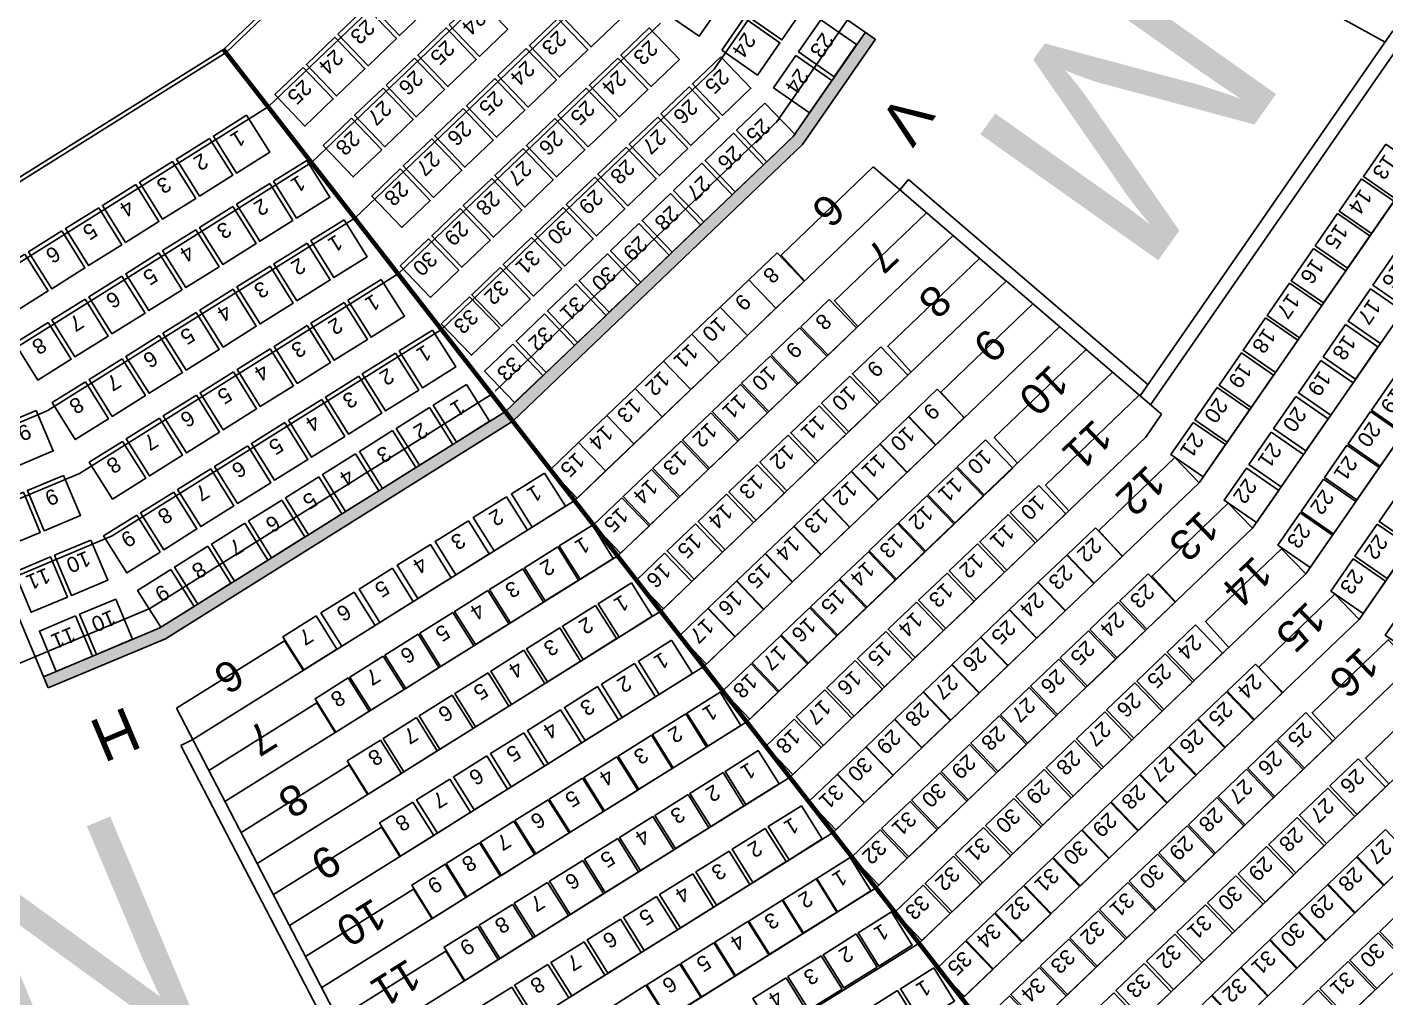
# Model space of a CAD drawing. Header units: millimetres. Extents: x 42980 to 202332, y 27411 to 140378.
# Drawn here: x 146355 to 161934, y 59249 to 70383 of the extents above; entities that cross this region are included whole.
import ezdxf
from ezdxf.enums import TextEntityAlignment as Align

# ---------------------------------------------------------------- set-up
doc = ezdxf.new("R2010")
doc.units = ezdxf.units.MM
doc.header["$LTSCALE"] = 100
doc.linetypes.add('HIDDEN', pattern=[9.525, 6.35, -3.175])
for name, color, linetype in [('A-3311-EA-', 3, 'CONTINUOUS'), ('A-3311-FYLL', 1, 'CONTINUOUS'), ('M-RADER', 252, 'CONTINUOUS'), ('M-RADER_TELE_2', 252, 'CONTINUOUS'), ('M-RADNUMMER', 4, 'CONTINUOUS'), ('M-STOLAR', 1, 'CONTINUOUS'), ('M-STOLAR_TELE_2', 3, 'CONTINUOUS'), ('M-STOLNUMMER', 7, 'CONTINUOUS'), ('M-STOLNUMMER_TELE_2', 7, 'CONTINUOUS'), ('M-TRAPPA', 254, 'CONTINUOUS'), ('M-TRAPPA_TELE', 254, 'CONTINUOUS'), ('N-RADER', 252, 'CONTINUOUS'), ('N-RADNUMMER', 4, 'CONTINUOUS'), ('N-STOLAR', 1, 'CONTINUOUS'), ('N-STOLNUMMER', 7, 'CONTINUOUS'), ('N-TRAPPA', 254, 'CONTINUOUS'), ('N-TRAPPA_TELE', 254, 'CONTINUOUS'), ('RINK', 5, 'CONTINUOUS'), ('SEKTIONS_NR', 4, 'CONTINUOUS'), ('U-RADER', 252, 'CONTINUOUS')]:
    doc.layers.add(name, color=color, linetype=linetype)
doc.layers.add('SEKTIONER', color=4, linetype='CONTINUOUS', lineweight=70)
doc.styles.add('ARIAL', font='arial.ttf')

# ---------------------------------------------------------------- blocks, each defined once
blk = doc.blocks.new('KAJ')
at = {"layer": 'A-3311-FYLL'}
h = blk.add_hatch(color=256, dxfattribs=at)
h.paths.add_polyline_path([(37328, -13855), (37213, -13775), (36385, -14971), (33086, -18125), (33172, -18236), (36493, -15063)])
h.paths.add_polyline_path([(27790, -21168), (27844, -21297), (29188, -20732), (33172, -18236), (33086, -18125), (29123, -20607)])
at = {"layer": 'A-3311-EA-'}
for p, q in [((36385, -14971), (37213, -13775)), ((37328, -13855), (36493, -15063)), ((33086, -18125), (36385, -14971)), ((36493, -15063), (33172, -18236)), ((29123, -20607), (33086, -18125)), ((33172, -18236), (29188, -20732)), ((27790, -21168), (29123, -20607)), ((29188, -20732), (27844, -21297))]:
    blk.add_line(p, q, dxfattribs=at)
blk = doc.blocks.new('sarg')
at = {"layer": 'RINK'}
for points in [[(118753, 69054), (140269, 69054, 0.414214), (148769, 77554), (148769, 84100)], [(118753, 68974), (140269, 68974, 0.414214), (148849, 77554), (148849, 84100)]]:
    blk.add_lwpolyline(points, format="xyb", dxfattribs=at)

msp = doc.modelspace()

# ---------------------------------------------------------------- linework, layer by layer
at = {"layer": 'M-RADER'}
for p, q in [((163171, 70042), (159792, 65157)), ((163875, 69654), (160404, 64635)), ((164579, 69265), (161015, 64112)), ((165283, 68876), (161627, 63590)), ((156361, 68517), (152633, 64953)), ((156971, 67994), (153127, 64319)), ((157582, 67471), (153620, 63684)), ((158192, 66947), (154114, 63049)), ((158801, 66426), (154608, 62415)), ((159363, 65943), (159180, 65679)), ((159180, 65679), (155102, 61780)), ((159792, 65157), (155595, 61145)), ((160404, 64635), (156089, 60511)), ((161015, 64112), (156583, 59876)), ((161627, 63590), (157077, 59241)), ((162238, 63068), (157571, 58607)), ((162850, 62546), (158064, 57972)), ((163462, 62024), (158558, 57337)), ((164073, 61502), (159052, 56703))]:
    msp.add_line(p, q, dxfattribs=at)
at = {"layer": 'M-RADER_TELE_2'}
for p, q in [((151136, 72545), (148607, 70128)), ((151170, 72516), (148635, 70092)), ((151770, 72003), (149119, 69469)), ((155503, 71739), (154232, 69902)), ((152386, 71478), (149616, 68831)), ((156271, 71207), (154947, 69292)), ((153001, 70953), (150113, 68192)), ((153617, 70427), (150610, 67553)), ((148607, 70128), (145456, 68154)), ((148635, 70092), (145477, 68114)), ((154232, 69902), (151107, 66915)), ((149119, 69469), (145840, 67415)), ((154983, 69326), (151720, 66207)), ((149616, 68831), (146212, 66698)), ((150113, 68192), (146584, 65982)), ((150610, 67553), (146956, 65265)), ((151107, 66915), (147328, 64548)), ((151684, 66173), (147760, 63715)), ((146584, 65982), (144606, 65150)), ((146956, 65265), (144925, 64411)), ((147328, 64548), (145243, 63671)), ((147760, 63715), (145613, 62812))]:
    msp.add_line(p, q, dxfattribs=at)
at = {"layer": 'M-STOLAR'}
for points in [[(161932, 69042), (161676, 68671), (162046, 68415), (162302, 68786)], [(161656, 68643), (161400, 68273), (161770, 68017), (162026, 68387)], [(161380, 68244), (161124, 67874), (161494, 67618), (161750, 67988)], [(154953, 67794), (154628, 67483), (154939, 67158), (155264, 67469)], [(161104, 67845), (160848, 67475), (161218, 67219), (161474, 67589)], [(162041, 67793), (161785, 67423), (162155, 67167), (162411, 67537)], [(154628, 67483), (154302, 67172), (154613, 66847), (154939, 67158)], [(160828, 67446), (160572, 67076), (160942, 66820), (161198, 67190)], [(161757, 67382), (161501, 67012), (161871, 66756), (162127, 67126)], [(154302, 67172), (153977, 66861), (154288, 66536), (154613, 66847)], [(155552, 67258), (155227, 66947), (155538, 66622), (155863, 66933)], [(160552, 67047), (160296, 66677), (160667, 66421), (160923, 66791)], [(153977, 66861), (153652, 66550), (153963, 66225), (154288, 66536)], [(155212, 66934), (154887, 66623), (155198, 66297), (155523, 66608)], [(161472, 66971), (161216, 66601), (161586, 66345), (161842, 66715)], [(156144, 66718), (155818, 66407), (156129, 66082), (156454, 66393)], [(153652, 66550), (153327, 66239), (153637, 65914), (153963, 66225)], [(154873, 66609), (154547, 66298), (154858, 65973), (155184, 66284)], [(160277, 66648), (160021, 66278), (160391, 66022), (160647, 66392)], [(161188, 66559), (160932, 66189), (161302, 65933), (161558, 66303)], [(155789, 66380), (155464, 66069), (155775, 65743), (156100, 66054)], [(153327, 66239), (153001, 65928), (153312, 65603), (153637, 65914)], [(154533, 66284), (154208, 65973), (154518, 65648), (154844, 65959)], [(156789, 66229), (156464, 65918), (156775, 65593), (157100, 65904)], [(160001, 66249), (159745, 65879), (160115, 65623), (160371, 65993)], [(162024, 66361), (161768, 65991), (162138, 65735), (162394, 66105)], [(160903, 66148), (160647, 65778), (161018, 65522), (161273, 65892)], [(153001, 65928), (152676, 65617), (152987, 65292), (153312, 65603)], [(154193, 65959), (153868, 65648), (154179, 65323), (154504, 65634)], [(155435, 66041), (155110, 65730), (155421, 65405), (155746, 65716)], [(156460, 65914), (156135, 65603), (156446, 65278), (156771, 65589)], [(161756, 65974), (161500, 65604), (161870, 65348), (162126, 65718)], [(159725, 65850), (159469, 65480), (159839, 65224), (160095, 65594)], [(152676, 65617), (152351, 65306), (152662, 64981), (152987, 65292)], [(153853, 65635), (153528, 65324), (153839, 64998), (154164, 65309)], [(155081, 65703), (154756, 65392), (155067, 65066), (155392, 65377)], [(156132, 65600), (155806, 65289), (156117, 64964), (156442, 65275)], [(157344, 65651), (157019, 65341), (157330, 65015), (157655, 65326)], [(160619, 65737), (160363, 65367), (160733, 65111), (160989, 65481)], [(161488, 65587), (161232, 65217), (161602, 64961), (161858, 65331)], [(153514, 65310), (153188, 64999), (153499, 64674), (153824, 64985)], [(154727, 65364), (154401, 65053), (154712, 64728), (155038, 65039)], [(155803, 65286), (155477, 64975), (155788, 64649), (156114, 64960)], [(157008, 65330), (156683, 65019), (156994, 64694), (157319, 65005)], [(160335, 65326), (160079, 64956), (160449, 64700), (160705, 65070)], [(157954, 65127), (157628, 64816), (157939, 64491), (158265, 64802)], [(161220, 65199), (160964, 64829), (161334, 64573), (161590, 64943)], [(153174, 64985), (152848, 64674), (153159, 64349), (153485, 64660)], [(154372, 65025), (154047, 64714), (154358, 64389), (154683, 64700)], [(155474, 64971), (155148, 64660), (155459, 64335), (155785, 64646)], [(156672, 65009), (156347, 64698), (156658, 64373), (156983, 64684)], [(162112, 65083), (161856, 64713), (162226, 64457), (162482, 64827)], [(160952, 64812), (160696, 64442), (161066, 64186), (161322, 64556)], [(154018, 64687), (153693, 64376), (154004, 64051), (154329, 64361)], [(155145, 64657), (154819, 64346), (155130, 64021), (155456, 64332)], [(156336, 64688), (156011, 64377), (156322, 64051), (156647, 64362)], [(157603, 64792), (157278, 64481), (157589, 64156), (157914, 64467)], [(161836, 64684), (161580, 64314), (161950, 64058), (162206, 64428)], [(158603, 64641), (158278, 64330), (158589, 64005), (158914, 64316)], [(153664, 64348), (153339, 64037), (153650, 63712), (153975, 64023)], [(154816, 64342), (154491, 64032), (154802, 63706), (155127, 64017)], [(156000, 64366), (155674, 64055), (155985, 63730), (156311, 64041)], [(157253, 64457), (156927, 64146), (157238, 63821), (157563, 64132)], [(158274, 64327), (157949, 64016), (158260, 63691), (158585, 64002)], [(161560, 64285), (161304, 63915), (161674, 63659), (161930, 64029)], [(154487, 64028), (154162, 63717), (154473, 63392), (154798, 63703)], [(155664, 64045), (155338, 63734), (155649, 63409), (155975, 63720)], [(156902, 64122), (156577, 63811), (156888, 63486), (157213, 63797)], [(159207, 64112), (158882, 63801), (159193, 63476), (159518, 63787)], [(157945, 64012), (157620, 63702), (157931, 63376), (158256, 63687)], [(155327, 63724), (155002, 63413), (155313, 63087), (155638, 63398)], [(156551, 63787), (156226, 63476), (156537, 63151), (156862, 63462)], [(158866, 63786), (158541, 63475), (158852, 63150), (159177, 63461)], [(162182, 63778), (161926, 63408), (162296, 63152), (162552, 63522)], [(154158, 63714), (153833, 63403), (154144, 63077), (154469, 63388)], [(157616, 63698), (157291, 63387), (157602, 63062), (157927, 63373)], [(156201, 63452), (155875, 63141), (156186, 62816), (156512, 63126)], [(158525, 63460), (158200, 63149), (158511, 62824), (158836, 63135)], [(159751, 63526), (159426, 63215), (159737, 62890), (160062, 63201)], [(154991, 63402), (154666, 63091), (154977, 62766), (155302, 63077)], [(157287, 63384), (156962, 63073), (157273, 62747), (157598, 63058)], [(155850, 63117), (155525, 62806), (155836, 62480), (156161, 62791)], [(158184, 63134), (157858, 62823), (158169, 62498), (158495, 62809)], [(159404, 63194), (159079, 62883), (159390, 62558), (159715, 62869)], [(154655, 63081), (154330, 62770), (154641, 62445), (154966, 62756)], [(156958, 63069), (156633, 62758), (156944, 62433), (157269, 62744)], [(160440, 63078), (160115, 62767), (160426, 62442), (160751, 62753)], [(155500, 62782), (155174, 62471), (155485, 62145), (155810, 62456)], [(157843, 62808), (157517, 62497), (157828, 62171), (158153, 62482)], [(159057, 62863), (158732, 62552), (159043, 62226), (159368, 62537)], [(156629, 62755), (156304, 62444), (156615, 62119), (156940, 62430)], [(160108, 62760), (159782, 62449), (160093, 62124), (160419, 62435)], [(157501, 62482), (157176, 62171), (157487, 61845), (157812, 62156)], [(158710, 62531), (158385, 62220), (158696, 61895), (159021, 62206)], [(161015, 62521), (160690, 62210), (161001, 61884), (161326, 62195)], [(155149, 62446), (154824, 62135), (155135, 61810), (155460, 62121)], [(156301, 62440), (155975, 62130), (156286, 61804), (156612, 62115)], [(159775, 62442), (159450, 62131), (159761, 61806), (160086, 62117)], [(158363, 62199), (158038, 61888), (158349, 61563), (158674, 61874)], [(160676, 62196), (160350, 61885), (160661, 61560), (160987, 61870)], [(155972, 62126), (155646, 61815), (155957, 61490), (156283, 61801)], [(157160, 62155), (156835, 61844), (157146, 61519), (157471, 61830)], [(159443, 62124), (159117, 61814), (159428, 61488), (159754, 61799)], [(158016, 61868), (157691, 61557), (158002, 61231), (158327, 61542)], [(160336, 61871), (160011, 61560), (160322, 61235), (160647, 61546)], [(161618, 61989), (161292, 61679), (161603, 61353), (161929, 61664)], [(155643, 61812), (155317, 61501), (155628, 61175), (155954, 61486)], [(156819, 61829), (156494, 61518), (156805, 61193), (157130, 61504)], [(159110, 61807), (158785, 61496), (159096, 61170), (159421, 61481)], [(157669, 61536), (157344, 61225), (157655, 60900), (157980, 61211)], [(159996, 61546), (159671, 61235), (159982, 60910), (160307, 61221)], [(161267, 61654), (160942, 61343), (161253, 61018), (161578, 61329)], [(156478, 61503), (156152, 61192), (156463, 60867), (156789, 61178)], [(158778, 61489), (158452, 61178), (158763, 60853), (159089, 61163)], [(160916, 61319), (160591, 61008), (160902, 60683), (161227, 60994)], [(156137, 61177), (155811, 60866), (156122, 60541), (156447, 60852)], [(157322, 61204), (156997, 60893), (157308, 60568), (157633, 60879)], [(158445, 61171), (158120, 60860), (158431, 60535), (158756, 60846)], [(159656, 61221), (159331, 60911), (159642, 60585), (159967, 60896)], [(161930, 61181), (161604, 60870), (161915, 60545), (162240, 60856)], [(160566, 60984), (160241, 60673), (160552, 60348), (160877, 60659)], [(156975, 60873), (156650, 60562), (156961, 60236), (157286, 60547)], [(158113, 60853), (157787, 60542), (158098, 60217), (158423, 60528)], [(159317, 60897), (158991, 60586), (159302, 60260), (159628, 60571)], [(161597, 60863), (161272, 60553), (161583, 60227), (161908, 60538)], [(160215, 60649), (159890, 60338), (160201, 60013), (160526, 60324)], [(156628, 60541), (156303, 60230), (156614, 59905), (156939, 60216)], [(157780, 60535), (157455, 60224), (157766, 59899), (158091, 60210)], [(158977, 60572), (158652, 60261), (158963, 59936), (159288, 60247)], [(161265, 60546), (160939, 60235), (161250, 59909), (161575, 60220)], [(159865, 60314), (159539, 60003), (159850, 59678), (160176, 59989)], [(162189, 60322), (161863, 60011), (162174, 59686), (162500, 59997)], [(157448, 60217), (157122, 59906), (157433, 59581), (157758, 59892)], [(158637, 60247), (158312, 59936), (158623, 59611), (158948, 59922)], [(160932, 60228), (160607, 59917), (160918, 59592), (161243, 59902)], [(159514, 59979), (159189, 59668), (159500, 59343), (159825, 59653)], [(161845, 59994), (161520, 59683), (161831, 59358), (162156, 59669)], [(157115, 59900), (156790, 59589), (157101, 59263), (157426, 59574)], [(158297, 59922), (157972, 59612), (158283, 59286), (158608, 59597)], [(160599, 59910), (160274, 59599), (160585, 59274), (160910, 59585)], [(161502, 59666), (161177, 59355), (161488, 59030), (161813, 59340)], [(157958, 59598), (157632, 59287), (157943, 58961), (158269, 59272)], [(159163, 59644), (158838, 59333), (159149, 59007), (159474, 59318)], [(160267, 59592), (159942, 59281), (160253, 58956), (160578, 59267)], [(157618, 59273), (157293, 58962), (157604, 58637), (157929, 58948)], [(158813, 59308), (158488, 58998), (158799, 58672), (159124, 58983)], [(159934, 59274), (159609, 58963), (159920, 58638), (160245, 58949)], [(161159, 59338), (160833, 59027), (161144, 58701), (161469, 59012)]]:
    msp.add_lwpolyline(points, close=True, dxfattribs=at)
at = {"layer": 'M-STOLAR_TELE_2'}
for points in [[(150604, 70958), (150279, 70647), (150624, 70286), (150950, 70596)], [(153648, 70563), (153904, 70932), (154315, 70648), (154059, 70278)], [(154598, 70522), (154855, 70892), (155266, 70607), (155009, 70237)], [(152800, 70830), (152475, 70519), (152821, 70157), (153146, 70468)], [(150243, 70612), (149918, 70302), (150263, 69940), (150588, 70251)], [(151520, 70719), (151195, 70409), (151540, 70047), (151865, 70358)], [(152439, 70484), (152114, 70173), (152459, 69812), (152784, 70123)], [(154319, 70118), (154575, 70488), (154986, 70204), (154729, 69834)], [(155198, 70098), (155455, 70468), (155866, 70183), (155609, 69813)], [(149881, 70267), (149556, 69956), (149902, 69595), (150227, 69906)], [(151158, 70374), (150833, 70063), (151179, 69702), (151504, 70013)], [(153488, 70374), (153163, 70063), (153509, 69702), (153834, 70012)], [(152077, 70139), (151752, 69828), (152098, 69466), (152423, 69777)], [(150797, 70029), (150472, 69718), (150817, 69356), (151142, 69667)], [(153127, 70028), (152802, 69717), (153147, 69356), (153472, 69667)], [(154307, 70043), (153982, 69732), (154328, 69371), (154653, 69682)], [(154914, 69687), (155170, 70057), (155581, 69772), (155325, 69402)], [(149520, 69921), (149195, 69611), (149540, 69249), (149865, 69560)], [(151716, 69793), (151391, 69482), (151736, 69121), (152062, 69432)], [(150436, 69683), (150110, 69372), (150456, 69011), (150781, 69322)], [(152766, 69683), (152440, 69372), (152786, 69011), (153111, 69321)], [(153946, 69698), (153621, 69387), (153966, 69025), (154291, 69336)], [(154815, 69512), (154490, 69201), (154835, 68839), (155161, 69150)], [(148871, 69373), (148490, 69134), (148755, 68710), (149136, 68949)], [(150074, 69338), (149749, 69027), (150094, 68665), (150420, 68976)], [(151355, 69448), (151029, 69137), (151375, 68776), (151700, 69086)], [(152404, 69337), (152079, 69027), (152424, 68665), (152750, 68976)], [(153585, 69352), (153259, 69041), (153605, 68680), (153930, 68991)], [(148447, 69107), (148066, 68869), (148331, 68445), (148713, 68684)], [(150993, 69102), (150668, 68791), (151013, 68430), (151339, 68741)], [(154454, 69166), (154128, 68855), (154474, 68494), (154799, 68805)], [(152043, 68992), (151717, 68681), (152063, 68320), (152388, 68631)], [(153223, 69007), (152898, 68696), (153243, 68334), (153569, 68645)], [(148023, 68842), (147642, 68603), (147907, 68179), (148289, 68418)], [(149561, 68855), (149180, 68616), (149445, 68193), (149826, 68431)], [(150632, 68757), (150306, 68446), (150652, 68085), (150977, 68395)], [(154092, 68821), (153767, 68510), (154113, 68148), (154438, 68459)], [(147600, 68577), (147218, 68338), (147484, 67914), (147865, 68153)], [(149137, 68590), (148756, 68351), (149021, 67927), (149403, 68166)], [(151681, 68646), (151356, 68336), (151701, 67974), (152027, 68285)], [(152862, 68661), (152536, 68350), (152882, 67989), (153207, 68300)], [(153731, 68475), (153406, 68164), (153751, 67803), (154076, 68114)], [(147176, 68311), (146795, 68072), (147060, 67649), (147441, 67887)], [(148714, 68324), (148332, 68086), (148598, 67662), (148979, 67901)], [(151320, 68301), (150994, 67990), (151340, 67629), (151665, 67940)], [(152500, 68316), (152175, 68005), (152520, 67643), (152846, 67954)], [(149988, 68173), (149607, 67934), (149872, 67510), (150253, 67749)], [(153369, 68130), (153044, 67819), (153390, 67457), (153715, 67768)], [(146752, 68046), (146371, 67807), (146636, 67383), (147018, 67622)], [(148290, 68059), (147908, 67820), (148174, 67396), (148555, 67635)], [(150958, 67956), (150633, 67645), (150978, 67283), (151304, 67594)], [(152139, 67970), (151813, 67659), (152159, 67298), (152484, 67609)], [(146328, 67780), (145947, 67542), (146212, 67118), (146594, 67357)], [(147866, 67794), (147485, 67555), (147750, 67131), (148131, 67370)], [(149564, 67907), (149183, 67668), (149448, 67245), (149830, 67484)], [(153008, 67784), (152683, 67473), (153028, 67112), (153353, 67423)], [(149141, 67642), (148759, 67403), (149025, 66979), (149406, 67218)], [(151777, 67625), (151452, 67314), (151798, 66952), (152123, 67263)], [(147442, 67528), (147061, 67289), (147326, 66866), (147708, 67104)], [(150414, 67490), (150033, 67251), (150298, 66827), (150680, 67066)], [(148717, 67377), (148335, 67138), (148601, 66714), (148982, 66953)], [(152647, 67439), (152321, 67128), (152667, 66766), (152992, 67077)], [(147019, 67263), (146637, 67024), (146903, 66600), (147284, 66839)], [(149991, 67225), (149609, 66986), (149875, 66562), (150256, 66801)], [(151428, 67291), (151103, 66980), (151448, 66619), (151774, 66930)], [(146595, 66997), (146213, 66759), (146479, 66335), (146860, 66574)], [(148293, 67111), (147912, 66872), (148177, 66449), (148558, 66687)], [(152285, 67093), (151960, 66782), (152305, 66421), (152631, 66732)], [(147869, 66846), (147488, 66607), (147753, 66183), (148135, 66422)], [(149567, 66959), (149186, 66720), (149451, 66297), (149832, 66535)], [(151003, 66909), (150622, 66670), (150887, 66246), (151269, 66485)], [(149143, 66694), (148762, 66455), (149027, 66031), (149409, 66270)], [(151924, 66748), (151598, 66437), (151944, 66076), (152269, 66386)], [(147446, 66580), (147064, 66342), (147330, 65918), (147711, 66157)], [(150579, 66643), (150198, 66405), (150463, 65981), (150845, 66220)], [(148719, 66428), (148338, 66189), (148603, 65766), (148985, 66005)], [(150156, 66378), (149774, 66139), (150040, 65715), (150421, 65954)], [(147022, 66315), (146640, 66076), (146906, 65652), (147287, 65891)], [(151393, 66285), (151011, 66047), (151277, 65623), (151658, 65862)], [(148296, 66163), (147914, 65924), (148180, 65500), (148561, 65739)], [(149732, 66113), (149351, 65874), (149616, 65450), (149997, 65689)], [(146460, 65984), (146045, 65809), (146239, 65348), (146654, 65523)], [(147872, 65898), (147491, 65659), (147756, 65235), (148137, 65474)], [(150969, 66020), (150587, 65781), (150853, 65357), (151234, 65596)], [(149308, 65847), (148927, 65608), (149192, 65185), (149574, 65423)], [(150545, 65755), (150164, 65516), (150429, 65092), (150810, 65331)], [(147448, 65632), (147067, 65393), (147332, 64970), (147714, 65208)], [(148884, 65582), (148503, 65343), (148768, 64919), (149150, 65158)], [(150121, 65489), (149740, 65250), (150005, 64827), (150387, 65065)], [(148461, 65316), (148079, 65078), (148345, 64654), (148726, 64893)], [(146772, 65242), (146357, 65067), (146551, 64606), (146966, 64781)], [(149698, 65224), (149316, 64985), (149582, 64561), (149963, 64800)], [(146311, 65048), (145896, 64874), (146090, 64413), (146505, 64587)], [(148037, 65051), (147656, 64812), (147921, 64388), (148302, 64627)], [(149274, 64958), (148892, 64720), (149158, 64296), (149539, 64535)], [(147613, 64786), (147232, 64547), (147497, 64123), (147879, 64362)], [(148850, 64693), (148469, 64454), (148734, 64030), (149115, 64269)], [(147084, 64500), (146669, 64325), (146863, 63864), (147278, 64039)], [(148426, 64428), (148045, 64189), (148310, 63765), (148692, 64004)], [(146623, 64306), (146208, 64131), (146402, 63671), (146817, 63845)], [(148003, 64162), (147621, 63923), (147887, 63500), (148268, 63738)], [(147371, 63823), (146956, 63648), (147150, 63188), (147564, 63362)], [(146910, 63629), (146495, 63455), (146689, 62994), (147104, 63168)]]:
    msp.add_lwpolyline(points, close=True, dxfattribs=at)
at = {"layer": 'M-TRAPPA'}
for p, q in [((160149, 71192), (161925, 70211)), ((156056, 68779), (157582, 67471)), ((156361, 68517), (156462, 68635)), ((156462, 68635), (157670, 67599)), ((157576, 67476), (159363, 65943)), ((157664, 67604), (159207, 66282)), ((158030, 65130), (159107, 66163)), ((158298, 64835), (158030, 65130))]:
    msp.add_line(p, q, dxfattribs=at)
for points in [[(162013, 70339), (159118, 66153)], [(162150, 70264), (159237, 66052)], [(155269, 67473), (155001, 67768), (156056, 68779)], [(155880, 66950), (155611, 67245), (156666, 68255)], [(156490, 66427), (156222, 66722), (157277, 67732)], [(157100, 65903), (156832, 66198), (157887, 67209)], [(157711, 65380), (157443, 65675), (158497, 66686)], [(158909, 64313), (158641, 64608), (159515, 65445), (159792, 65157)], [(159521, 63791), (159253, 64086), (160127, 64923), (160404, 64635)], [(160133, 63269), (159864, 63564), (160738, 64401), (161015, 64112)], [(160744, 62747), (160476, 63042), (161350, 63879), (161627, 63590)], [(161356, 62225), (161088, 62520), (161962, 63357), (162238, 63068)], [(161968, 61703), (161699, 61998), (162573, 62835), (162850, 62546)]]:
    msp.add_lwpolyline(points, dxfattribs=at)
at = {"layer": 'M-TRAPPA_TELE'}
msp.add_line((151703, 73289), (156080, 70245), dxfattribs=at)
at = {"layer": 'N-RADER'}
for p, q in [((152633, 64953), (148253, 62214)), ((153127, 64319), (148623, 61502)), ((153620, 63684), (148993, 60790)), ((154114, 63049), (149363, 60078)), ((154608, 62415), (149733, 59366)), ((155102, 61780), (150357, 58813)), ((155595, 61145), (150727, 58101)), ((156089, 60511), (151097, 57389)), ((156583, 59876), (151458, 56695))]:
    msp.add_line(p, q, dxfattribs=at)
at = {"layer": 'N-STOLAR'}
for points in [[(152288, 65269), (151907, 65030), (152145, 64648), (152527, 64887)], [(151851, 64996), (151470, 64757), (151709, 64375), (152090, 64614)], [(151415, 64722), (151033, 64484), (151272, 64102), (151654, 64341)], [(152838, 64671), (152456, 64433), (152695, 64051), (153076, 64290)], [(150978, 64449), (150597, 64211), (150835, 63829), (151217, 64068)], [(152438, 64421), (152056, 64182), (152295, 63801), (152676, 64039)], [(150542, 64176), (150160, 63937), (150399, 63556), (150780, 63795)], [(152037, 64170), (151656, 63932), (151895, 63550), (152276, 63789)], [(150105, 63903), (149724, 63664), (149962, 63283), (150344, 63521)], [(151637, 63920), (151256, 63681), (151495, 63300), (151876, 63538)], [(153284, 64008), (152903, 63769), (153142, 63387), (153523, 63626)], [(152873, 63750), (152492, 63511), (152731, 63130), (153112, 63369)], [(149668, 63630), (149287, 63391), (149526, 63010), (149907, 63248)], [(151237, 63669), (150856, 63430), (151095, 63049), (151476, 63288)], [(150837, 63419), (150456, 63180), (150695, 62798), (151076, 63037)], [(152462, 63493), (152081, 63254), (152320, 62873), (152701, 63111)], [(153744, 63350), (153363, 63111), (153601, 62730), (153983, 62968)], [(150437, 63168), (150056, 62929), (150295, 62548), (150676, 62787)], [(152051, 63235), (151670, 62997), (151909, 62615), (152290, 62854)], [(151640, 62978), (151259, 62739), (151497, 62358), (151879, 62596)], [(153320, 63085), (152939, 62846), (153177, 62464), (153559, 62703)], [(150037, 62918), (149656, 62679), (149895, 62297), (150276, 62536)], [(152896, 62819), (152515, 62581), (152754, 62199), (153135, 62438)], [(151229, 62720), (150848, 62482), (151086, 62100), (151468, 62339)], [(154300, 62754), (153919, 62516), (154158, 62134), (154539, 62373)], [(152472, 62554), (152091, 62316), (152330, 61934), (152711, 62173)], [(153906, 62508), (153525, 62269), (153763, 61888), (154145, 62126)], [(150818, 62463), (150437, 62224), (150675, 61843), (151057, 62081)], [(150407, 62205), (150026, 61967), (150264, 61585), (150646, 61824)], [(152049, 62289), (151667, 62050), (151906, 61669), (152287, 61907)], [(153512, 62261), (153131, 62022), (153369, 61641), (153751, 61880)], [(151625, 62024), (151243, 61785), (151482, 61404), (151863, 61642)], [(153118, 62015), (152736, 61776), (152975, 61394), (153356, 61633)], [(154738, 62085), (154357, 61846), (154595, 61465), (154977, 61703)], [(151201, 61759), (150819, 61520), (151058, 61138), (151440, 61377)], [(152724, 61768), (152342, 61529), (152581, 61148), (152962, 61386)], [(154335, 61833), (153954, 61594), (154193, 61213), (154574, 61451)], [(153933, 61581), (153551, 61342), (153790, 60961), (154171, 61199)], [(150777, 61493), (150395, 61255), (150634, 60873), (151016, 61112)], [(152329, 61521), (151948, 61283), (152187, 60901), (152568, 61140)], [(155234, 61452), (154852, 61213), (155091, 60832), (155472, 61071)], [(151935, 61275), (151554, 61036), (151792, 60654), (152174, 60893)], [(153530, 61329), (153148, 61090), (153387, 60709), (153769, 60947)], [(153127, 61077), (152746, 60838), (152984, 60457), (153366, 60696)], [(154818, 61192), (154437, 60954), (154676, 60572), (155057, 60811)], [(151541, 61028), (151159, 60789), (151398, 60408), (151780, 60647)], [(154403, 60932), (154021, 60694), (154260, 60312), (154642, 60551)], [(151147, 60781), (150765, 60543), (151004, 60161), (151385, 60400)], [(152725, 60825), (152343, 60586), (152582, 60205), (152963, 60444)], [(155790, 60857), (155409, 60618), (155647, 60237), (156029, 60475)], [(153988, 60672), (153606, 60434), (153845, 60052), (154226, 60291)], [(155400, 60613), (155019, 60374), (155257, 59993), (155639, 60231)], [(152322, 60573), (151940, 60334), (152179, 59953), (152561, 60192)], [(151919, 60321), (151538, 60083), (151776, 59701), (152158, 59940)], [(153572, 60413), (153191, 60174), (153429, 59792), (153811, 60031)], [(155010, 60369), (154629, 60130), (154867, 59749), (155249, 59987)], [(153157, 60153), (152775, 59914), (153014, 59533), (153395, 59771)], [(156265, 60234), (155884, 59995), (156122, 59614), (156504, 59853)], [(151517, 60069), (151135, 59831), (151374, 59449), (151755, 59688)], [(154620, 60125), (154239, 59886), (154477, 59505), (154859, 59743)], [(155862, 59982), (155481, 59744), (155719, 59362), (156101, 59601)], [(152741, 59893), (152360, 59654), (152599, 59273), (152980, 59511)], [(154230, 59881), (153849, 59642), (154087, 59261), (154469, 59499)], [(155460, 59730), (155078, 59492), (155317, 59110), (155698, 59349)], [(152326, 59633), (151944, 59394), (152183, 59013), (152565, 59251)], [(153840, 59637), (153459, 59398), (153697, 59017), (154079, 59255)], [(156750, 59592), (156368, 59354), (156607, 58972), (156989, 59211)], [(151911, 59373), (151529, 59134), (151768, 58753), (152149, 58992)], [(153450, 59393), (153069, 59154), (153307, 58773), (153689, 59011)], [(155057, 59478), (154675, 59240), (154914, 58858), (155296, 59097)], [(156334, 59333), (155953, 59094), (156192, 58712), (156573, 58951)]]:
    msp.add_lwpolyline(points, close=True, dxfattribs=at)
at = {"layer": 'N-TRAPPA'}
for p, q in [((148993, 60790), (148069, 62570)), ((148254, 62214), (148116, 62142)), ((148850, 60729), (148116, 62142)), ((150080, 58696), (148993, 60790)), ((149782, 58934), (148850, 60729))]:
    msp.add_line(p, q, dxfattribs=at)
for points in [[(148069, 62570), (149307, 63345), (149519, 63006)], [(148438, 61858), (149676, 62632), (149888, 62293)], [(148254, 62214), (148248, 62223)], [(148808, 61146), (150046, 61920), (150258, 61581)], [(149178, 60434), (150416, 61208), (150628, 60869)], [(149548, 59722), (150785, 60496), (150997, 60157)], [(149917, 59010), (151155, 59784), (151367, 59445)]]:
    msp.add_lwpolyline(points, dxfattribs=at)
at = {"layer": 'N-TRAPPA_TELE'}
msp.add_line((144538, 67718), (146597, 62803), dxfattribs=at)
at = {"layer": 'RINK', "linetype": 'HIDDEN'}
for points in [[(118753, 69054), (140269, 69054, 0.414214), (148769, 77554), (148769, 84100)], [(118753, 68974), (140269, 68974, 0.414214), (148849, 77554), (148849, 84100)]]:
    msp.add_lwpolyline(points, format="xyb", dxfattribs=at)
at = {"layer": 'SEKTIONER'}
msp.add_line((148607, 70128), (161784, 53191), dxfattribs=at)

# ---------------------------------------------------------------- block references
at = {"layer": 'RINK'}
msp.add_blockref('sarg', (0, 0), dxfattribs=at)
at = {"layer": 'U-RADER'}
msp.add_blockref('KAJ', (118753, 84100), dxfattribs=at)

# ---------------------------------------------------------------- texts
at = {"layer": 'M-RADNUMMER', "style": 'ARIAL'}
for s, p in [('6', (155522, 68501)), ('7', (156131, 67976)), ('8', (156744, 67456)), ('9', (157372, 66949)), ('10', (158090, 66529)), ('11', (158590, 65901)), ('12', (159202, 65378)), ('13', (159813, 64856)), ('14', (160425, 64334)), ('15', (161037, 63812)), ('16', (161648, 63290))]:
    msp.add_text(s, height=350, rotation=223.7858, dxfattribs=at).set_placement(p)
at = {"layer": 'M-STOLNUMMER', "style": 'ARIAL'}
for s, rotation, p in [('13', 235.3296, (161804, 68856)), ('14', 235.3296, (161528, 68458)), ('15', 235.3296, (161252, 68059)), ('8', 223.707, (154790, 67638)), ('16', 235.3296, (160976, 67660)), ('16', 235.3296, (161912, 67607)), ('9', 223.707, (154465, 67327)), ('17', 235.3296, (160700, 67261)), ('17', 235.3296, (161628, 67195)), ('10', 223.707, (154140, 67017)), ('8', 223.707, (155389, 67103)), ('18', 235.3296, (160424, 66862)), ('18', 235.3296, (161343, 66784)), ('11', 223.707, (153814, 66706)), ('9', 223.707, (155050, 66778)), ('9', 223.707, (155981, 66563)), ('19', 235.3296, (160149, 66463)), ('12', 223.707, (153489, 66395)), ('10', 223.707, (154710, 66453)), ('19', 235.3296, (161059, 66373)), ('10', 223.707, (155627, 66224)), ('19', 235.3296, (161895, 66175)), ('13', 223.707, (153164, 66084)), ('11', 223.707, (154370, 66129)), ('9', 223.707, (156627, 66073)), ('20', 235.3296, (159873, 66064)), ('11', 223.707, (155272, 65886)), ('20', 235.3296, (160774, 65962)), ('14', 223.707, (152839, 65773)), ('12', 223.707, (154030, 65804)), ('10', 223.707, (156298, 65759)), ('20', 235.3296, (161627, 65788)), ('12', 223.707, (154918, 65547)), ('21', 235.3296, (159597, 65665)), ('21', 235.3296, (160490, 65550)), ('15', 223.707, (152513, 65462)), ('13', 223.707, (153691, 65479)), ('11', 223.707, (155969, 65445)), ('10', 223.707, (157182, 65496)), ('21', 235.3296, (161359, 65400)), ('14', 223.707, (153351, 65154)), ('13', 223.707, (154564, 65208)), ('12', 223.707, (155640, 65130)), ('11', 223.707, (156846, 65175)), ('22', 235.3296, (160206, 65139)), ('10', 223.707, (157791, 64972)), ('22', 235.3296, (161091, 65013)), ('15', 223.707, (153011, 64830)), ('14', 223.707, (154210, 64870)), ('13', 223.707, (155311, 64816)), ('12', 223.707, (156509, 64853)), ('11', 223.707, (157440, 64637)), ('23', 235.3296, (160823, 64625)), ('15', 223.707, (153856, 64531)), ('14', 223.707, (154982, 64501)), ('13', 223.707, (156173, 64532)), ('22', 223.707, (158440, 64486)), ('22', 235.3296, (161707, 64497)), ('12', 223.707, (157090, 64302)), ('16', 223.707, (153501, 64193)), ('15', 223.707, (154653, 64187)), ('14', 223.707, (155837, 64211)), ('23', 223.707, (158111, 64171)), ('23', 235.3296, (161431, 64099)), ('16', 223.707, (154324, 63873)), ('15', 223.707, (155501, 63890)), ('13', 223.707, (156739, 63967)), ('24', 223.707, (157782, 63857)), ('23', 223.707, (159045, 63957)), ('17', 223.707, (153995, 63558)), ('16', 223.707, (155165, 63568)), ('14', 223.707, (156389, 63631)), ('25', 223.707, (157454, 63543)), ('24', 223.707, (158703, 63631)), ('24', 223.707, (159588, 63371)), ('17', 223.707, (154829, 63247)), ('15', 223.707, (156038, 63296)), ('26', 223.707, (157125, 63228)), ('25', 223.707, (158362, 63305)), ('18', 223.707, (154493, 62926)), ('16', 223.707, (155688, 62961)), ('27', 223.707, (156796, 62914)), ('26', 223.707, (158021, 62978)), ('25', 223.707, (159241, 63039)), ('24', 223.707, (160278, 62923)), ('17', 223.707, (155337, 62626)), ('28', 223.707, (156467, 62599)), ('27', 223.707, (157680, 62652)), ('26', 223.707, (158894, 62707)), ('25', 223.707, (159945, 62605)), ('18', 223.707, (154986, 62291)), ('29', 223.707, (156138, 62285)), ('28', 223.707, (157339, 62326)), ('27', 223.707, (158547, 62376)), ('26', 223.707, (159613, 62287)), ('25', 223.707, (160853, 62365)), ('30', 223.707, (155809, 61971)), ('29', 223.707, (156997, 62000)), ('28', 223.707, (158200, 62044)), ('27', 223.707, (159280, 61969)), ('26', 223.707, (160513, 62040)), ('26', 223.707, (161455, 61834)), ('30', 223.707, (156656, 61674)), ('29', 223.707, (157853, 61712)), ('28', 223.707, (158947, 61651)), ('27', 223.707, (160173, 61716)), ('31', 223.707, (155480, 61656)), ('27', 223.707, (161104, 61499)), ('31', 223.707, (156315, 61348)), ('30', 223.707, (157506, 61381)), ('29', 223.707, (158615, 61333)), ('28', 223.707, (159834, 61391)), ('31', 223.707, (157159, 61049)), ('29', 223.707, (159494, 61066)), ('28', 223.707, (160754, 61164)), ('27', 223.707, (161767, 61026)), ('32', 223.707, (155974, 61022)), ('30', 223.707, (158282, 61015)), ('30', 223.707, (159154, 60741)), ('29', 223.707, (160403, 60829)), ('32', 223.707, (156813, 60717)), ('31', 223.707, (157950, 60698)), ('28', 223.707, (161434, 60708)), ('31', 223.707, (158814, 60417)), ('30', 223.707, (160053, 60494)), ('33', 223.707, (156466, 60386)), ('32', 223.707, (157617, 60380)), ('29', 223.707, (161102, 60390)), ('31', 223.707, (159702, 60158)), ('34', 223.707, (157285, 60062)), ('32', 223.707, (158475, 60092)), ('30', 223.707, (160769, 60072)), ('32', 223.707, (159351, 59823)), ('30', 223.707, (161683, 59839)), ('35', 223.707, (156952, 59744)), ('33', 223.707, (158135, 59767)), ('31', 223.707, (160437, 59754)), ('33', 223.707, (159001, 59488)), ('31', 223.707, (161339, 59510)), ('34', 223.707, (157795, 59442)), ('32', 223.707, (160104, 59437))]:
    msp.add_text(s, height=175, rotation=rotation, dxfattribs=at).set_placement(p, align=Align.BOTTOM_CENTER)
at = {"layer": 'M-STOLNUMMER_TELE_2', "style": 'ARIAL'}
for s, rotation, p in [('24', 223.707, (151518, 70591)), ('23', 223.707, (150241, 70484)), ('23', 223.707, (152437, 70356)), ('24', 235.3296, (154581, 70336)), ('23', 235.3296, (155474, 70334)), ('24', 223.707, (149879, 70139)), ('25', 223.707, (151156, 70246)), ('23', 223.707, (153486, 70246)), ('24', 223.707, (152075, 70010)), ('26', 223.707, (150795, 69900)), ('24', 223.707, (153125, 69900)), ('25', 223.707, (154305, 69915)), ('24', 235.3296, (155190, 69923)), ('25', 223.707, (149518, 69793)), ('25', 223.707, (151714, 69665)), ('27', 223.707, (150433, 69555)), ('25', 223.707, (152763, 69555)), ('26', 223.707, (153944, 69569)), ('25', 223.707, (154777, 69349)), ('1', 212.0591, (148783, 69210)), ('28', 223.707, (150072, 69209)), ('26', 223.707, (151352, 69320)), ('26', 223.707, (152402, 69209)), ('27', 223.707, (153582, 69224)), ('26', 223.707, (154451, 69038)), ('2', 212.0591, (148360, 68945)), ('27', 223.707, (150991, 68974)), ('28', 223.707, (153221, 68878)), ('27', 223.707, (152040, 68864)), ('3', 212.0591, (147936, 68680)), ('1', 212.0591, (149474, 68693)), ('28', 223.707, (150629, 68629)), ('27', 223.707, (154090, 68692)), ('2', 212.0591, (149050, 68427)), ('28', 223.707, (151679, 68518)), ('29', 223.707, (152859, 68533)), ('4', 212.0591, (147512, 68414)), ('28', 223.707, (153729, 68347)), ('5', 212.0591, (147088, 68149)), ('3', 212.0591, (148626, 68162)), ('29', 223.707, (151317, 68173)), ('30', 223.707, (152498, 68187)), ('1', 212.0591, (149901, 68010)), ('29', 223.707, (153367, 68001)), ('6', 212.0591, (146665, 67883)), ('4', 212.0591, (148202, 67897)), ('30', 223.707, (150956, 67827)), ('31', 223.707, (152136, 67842)), ('5', 212.0591, (147779, 67631)), ('2', 212.0591, (149477, 67745)), ('30', 223.707, (153006, 67656)), ('3', 212.0591, (149053, 67480)), ('32', 223.707, (151775, 67496)), ('6', 212.0591, (147355, 67366)), ('1', 212.0591, (150327, 67328)), ('4', 212.0591, (148629, 67214)), ('31', 223.707, (152644, 67310)), ('7', 212.0591, (146931, 67100)), ('2', 212.0591, (149903, 67062)), ('33', 223.707, (151426, 67163)), ('5', 212.0591, (148206, 66949)), ('32', 223.707, (152283, 66965)), ('8', 212.0591, (146507, 66835)), ('3', 212.0591, (149479, 66797)), ('1', 212.0591, (150916, 66746)), ('6', 212.0591, (147782, 66683)), ('33', 223.707, (151921, 66620)), ('7', 212.0591, (147358, 66418)), ('4', 212.0591, (149056, 66531)), ('2', 212.0591, (150492, 66481)), ('5', 212.0591, (148632, 66266)), ('8', 212.0591, (146934, 66153)), ('3', 212.0591, (150068, 66216)), ('1', 212.0591, (151305, 66123)), ('6', 212.0591, (148208, 66001)), ('4', 212.0591, (149644, 65950)), ('9', 202.806, (146354, 65840)), ('2', 212.0591, (150881, 65858)), ('7', 212.0591, (147784, 65735)), ('5', 212.0591, (149221, 65685)), ('8', 212.0591, (147361, 65470)), ('3', 212.0591, (150458, 65592)), ('6', 212.0591, (148797, 65419)), ('4', 212.0591, (150034, 65327)), ('7', 212.0591, (148373, 65154)), ('9', 202.806, (146666, 65098)), ('5', 212.0591, (149610, 65061)), ('8', 212.0591, (147949, 64889)), ('6', 212.0591, (149186, 64796)), ('9', 212.0591, (147526, 64623)), ('7', 212.0591, (148763, 64531)), ('10', 202.806, (147036, 64381)), ('8', 212.0591, (148339, 64265)), ('11', 202.806, (146575, 64187)), ('9', 212.0591, (147915, 64000)), ('10', 202.806, (147323, 63704)), ('11', 202.806, (146862, 63510))]:
    msp.add_text(s, height=175, rotation=rotation, dxfattribs=at).set_placement(p)
at = {"layer": 'N-RADNUMMER', "style": 'ARIAL'}
for s, p in [('6', (148695, 63157)), ('7', (149064, 62444)), ('8', (149434, 61732)), ('9', (149804, 61020)), ('10', (150326, 60403)), ('11', (150723, 59708))]:
    msp.add_text(s, height=350, rotation=212.0406, dxfattribs=at).set_placement(p)
at = {"layer": 'N-STOLNUMMER', "style": 'ARIAL'}
for s, p in [('1', (152097, 65149)), ('2', (151661, 64876)), ('3', (151224, 64603)), ('1', (152647, 64552)), ('4', (150788, 64330)), ('2', (152247, 64302)), ('5', (150351, 64057)), ('3', (151846, 64051)), ('6', (149914, 63784)), ('4', (151446, 63801)), ('1', (153094, 63888)), ('2', (152691, 63636)), ('7', (149478, 63510)), ('5', (151046, 63551)), ('6', (150646, 63300)), ('3', (152288, 63384)), ('1', (153553, 63230)), ('7', (150246, 63050)), ('4', (151886, 63132)), ('2', (153130, 62965)), ('5', (151483, 62880)), ('8', (149846, 62800)), ('3', (152706, 62700)), ('6', (151080, 62629)), ('1', (154110, 62635)), ('7', (150678, 62377)), ('4', (152282, 62435)), ('2', (153715, 62388)), ('8', (150275, 62125)), ('5', (151858, 62170)), ('3', (153321, 62142)), ('6', (151434, 61904)), ('4', (152927, 61895)), ('1', (154547, 61965)), ('2', (154145, 61713)), ('7', (151010, 61639)), ('5', (152533, 61649)), ('3', (153742, 61462)), ('8', (150586, 61374)), ('6', (152139, 61402)), ('1', (155043, 61333)), ('7', (151744, 61155)), ('4', (153339, 61210)), ('5', (152937, 60958)), ('2', (154628, 61073)), ('8', (151350, 60909)), ('3', (154212, 60813)), ('9', (150956, 60662)), ('6', (152534, 60706)), ('1', (155599, 60737)), ('4', (153797, 60553)), ('2', (155209, 60493)), ('7', (152131, 60454)), ('8', (151728, 60202)), ('5', (153381, 60293)), ('3', (154819, 60249)), ('6', (152966, 60033)), ('1', (156074, 60115)), ('9', (151326, 59950)), ('4', (154429, 60006)), ('2', (155672, 59863)), ('7', (152551, 59773)), ('5', (154039, 59762)), ('3', (155269, 59611)), ('8', (152135, 59514)), ('6', (153649, 59518)), ('1', (156559, 59473)), ('4', (154866, 59359))]:
    msp.add_text(s, height=175, rotation=212.031, dxfattribs=at).set_placement(p, align=Align.BOTTOM_CENTER)
at = {"layer": 'SEKTIONS_NR', "style": 'ARIAL'}
for s, height, rotation, p in [('M', 2500, 234.6974, (158800, 71294)), ('V', 500, 234.6974, (156371, 69657)), ('H', 500, 202.8092, (147504, 62597)), ('N', 2500, 202.8092, (147571, 61441))]:
    msp.add_text(s, height=height, rotation=rotation, dxfattribs=at).set_placement(p)

doc.saveas('drawing.dxf')
